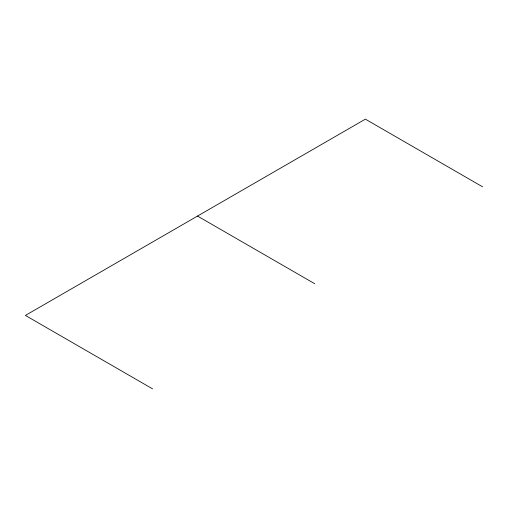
<?xml version="1.0" encoding="UTF-8"?>
<svg xmlns="http://www.w3.org/2000/svg" width="508" height="508" viewBox="0 0 508 508"><rect width="100%" height="100%" fill="white"/><g stroke="black" fill="none" stroke-linecap="round" stroke-linejoin="round"><path stroke-width="0.76" d="M482.6 186.83L365.379 119.151L25.4 315.436L152.552 388.849M197.517 216.065L314.738 283.743"/></g></svg>
